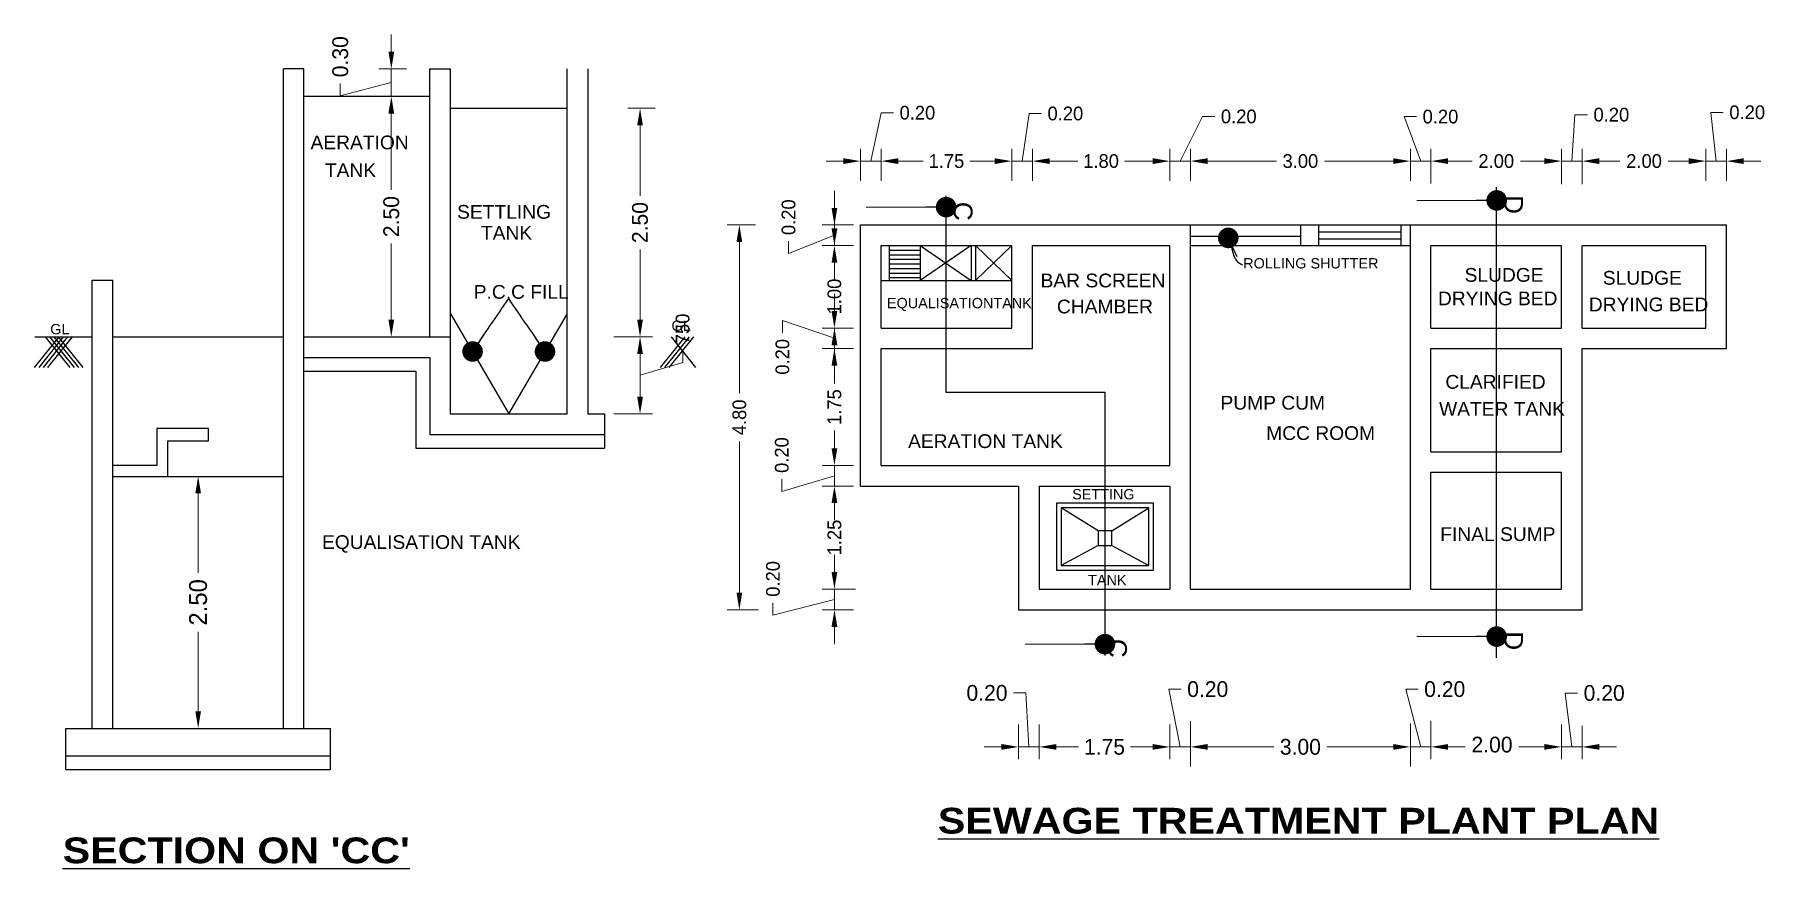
# Model space of a CAD drawing. Header units: metres. Extents: x 6102560 to 6120122, y -6664095 to -6659794.
# Drawn here: x 6102746.25 to 6102764.9, y -6659920.06 to -6659911.07 of the extents above; entities that cross this region are included whole.
import ezdxf

# ---------------------------------------------------------------- set-up
doc = ezdxf.new("R2010")
doc.units = ezdxf.units.M
doc.header["$LTSCALE"] = 500
doc.header["$MEASUREMENT"] = 0
doc.layers.get('0').update_dxf_attribs({"linetype": 'CONTINUOUS'})
doc.layers.get('Defpoints').update_dxf_attribs({"linetype": 'CONTINUOUS'})
doc.styles.add('56', font='')
doc.styles.add('RomanS', font='arial.ttf')
doc.styles.get("Standard").update_dxf_attribs({"font": 'GOTHIC.TTF'})
doc.styles.add('style1', font='times.ttf', dxfattribs={"height": 11})
doc.styles.get('56').set_extended_font_data('Arial Black')
doc.dimstyles.get("Standard").update_dxf_attribs({"dimtxt": 0.18, "dimasz": 0.18, "dimexe": 0.18, "dimexo": 0.0625, "dimgap": 0.09, "dimtad": 0, "dimtih": 1, "dimtoh": 1, "dimdec": 4, "dimzin": 0, "dimdsep": 46, "dimtxsty": 'Standard', "dimcen": 0.09, "dimadec": 0, "dimazin": 0, "dimtfac": 1, "dimtdec": 4, "dimtofl": 0, "dimtmove": 0, "dimatfit": 3, "dimfxl": 0, "dimtolj": 1, "dimtzin": 0, "dimarcsym": 0})
doc.dimstyles.new('STANDARD$7', dxfattribs={"dimtxt": 200, "dimasz": 100, "dimexe": 200, "dimexo": 200, "dimgap": 100, "dimtad": 1, "dimzin": 12, "dimdsep": 46, "dimtxsty": 'style1', "dimblk": 'OBLIQUE', "dimblk1": 'DOT', "dimblk2": 'DOT', "dimsah": 1, "dimcen": 200, "dimse1": 1, "dimse2": 1, "dimclrd": 6, "dimclre": 3, "dimclrt": 6, "dimadec": 0, "dimazin": 0, "dimtfac": 1, "dimtix": 1, "dimtmove": 2, "dimatfit": 3, "dimldrblk": 'DOT', "dimfxl": 0, "dimtolj": 1, "dimtzin": 12, "dimarcsym": 0})

# ---------------------------------------------------------------- blocks, each defined once
blk = doc.blocks.new('*D163')
at = {"color": 0, "lineweight": -2}
for p, q in [((15500.121, -249.863), (15500.121, -249.398)), ((15500.371, -249.578), (15501.335, -249.578)), ((15503.075, -249.578), (15502.111, -249.578)), ((15503.325, -249.863), (15503.325, -249.398))]:
    blk.add_line(p, q, dxfattribs=at)
at = {"color": 0, "lineweight": 0}
for points in [[(15500.371, -249.536), (15500.371, -249.62), (15500.121, -249.578)], [(15503.075, -249.536), (15503.075, -249.62), (15503.325, -249.578)]]:
    blk.add_solid(points, dxfattribs=at)
at = {"layer": 'Defpoints', "color": 0, "lineweight": 0}
for p in [(15503.325, -249.578), (15500.121, -249.926), (15503.325, -249.926)]:
    blk.add_point(p, dxfattribs=at)
at = {"color": 0, "insert": (15501.723, -249.578), "char_height": 0.23, "attachment_point": 5}
blk.add_mtext('\\A1;3.00', dxfattribs=at)
blk = doc.blocks.new('*D164')
at = {"color": 0, "lineweight": -2}
for p, q in [((15503.476, -249.578), (15503.258, -248.737)), ((15503.258, -248.737), (15503.438, -248.737)), ((15503.325, -249.236), (15503.325, -249.758)), ((15503.626, -249.199), (15503.626, -249.758)), ((15503.075, -249.578), (15502.825, -249.578)), ((15503.626, -249.578), (15503.325, -249.578)), ((15503.876, -249.578), (15504.126, -249.578))]:
    blk.add_line(p, q, dxfattribs=at)
at = {"color": 0, "lineweight": 0}
for points in [[(15503.075, -249.536), (15503.075, -249.62), (15503.325, -249.578)], [(15503.876, -249.536), (15503.876, -249.62), (15503.626, -249.578)]]:
    blk.add_solid(points, dxfattribs=at)
at = {"layer": 'Defpoints', "color": 0, "lineweight": 0}
for p in [(15503.626, -249.136), (15503.325, -249.174), (15503.325, -249.578)]:
    blk.add_point(p, dxfattribs=at)
at = {"color": 0, "insert": (15503.826, -248.737), "char_height": 0.23, "attachment_point": 5}
blk.add_mtext('\\A1;0.20', dxfattribs=at)
blk = doc.blocks.new('*D165')
at = {"color": 0, "lineweight": -2}
for p, q in [((15503.626, -249.199), (15503.626, -249.758)), ((15505.528, -249.252), (15505.528, -249.758)), ((15503.876, -249.578), (15504.125, -249.578)), ((15505.278, -249.578), (15504.905, -249.578))]:
    blk.add_line(p, q, dxfattribs=at)
at = {"color": 0, "lineweight": 0}
for points in [[(15503.876, -249.536), (15503.876, -249.62), (15503.626, -249.578)], [(15505.278, -249.536), (15505.278, -249.62), (15505.528, -249.578)]]:
    blk.add_solid(points, dxfattribs=at)
at = {"layer": 'Defpoints', "color": 0, "lineweight": 0}
for p in [(15503.626, -249.136), (15505.528, -249.19), (15503.626, -249.578)]:
    blk.add_point(p, dxfattribs=at)
at = {"color": 0, "insert": (15504.515, -249.546), "char_height": 0.23, "attachment_point": 5}
blk.add_mtext('\\A1;2.00', dxfattribs=at)
blk = doc.blocks.new('*D166')
at = {"color": 0, "lineweight": -2}
for p, q in [((15505.679, -249.578), (15505.58, -248.793)), ((15505.58, -248.793), (15505.76, -248.793)), ((15505.528, -249.252), (15505.528, -249.758)), ((15505.829, -249.269), (15505.829, -249.758)), ((15505.278, -249.578), (15505.028, -249.578)), ((15505.829, -249.578), (15505.528, -249.578)), ((15506.079, -249.578), (15506.329, -249.578))]:
    blk.add_line(p, q, dxfattribs=at)
at = {"color": 0, "lineweight": 0}
for points in [[(15505.278, -249.536), (15505.278, -249.62), (15505.528, -249.578)], [(15506.079, -249.536), (15506.079, -249.62), (15505.829, -249.578)]]:
    blk.add_solid(points, dxfattribs=at)
at = {"layer": 'Defpoints', "color": 0, "lineweight": 0}
for p in [(15505.528, -249.19), (15505.829, -249.206), (15505.528, -249.578)]:
    blk.add_point(p, dxfattribs=at)
at = {"color": 0, "insert": (15506.149, -248.793), "char_height": 0.23, "attachment_point": 5}
blk.add_mtext('\\A1;0.20', dxfattribs=at)
blk = doc.blocks.new('*D167')
at = {"color": 0, "lineweight": -2}
for p, q in [((15499.971, -249.578), (15499.805, -248.737)), ((15499.805, -248.737), (15499.985, -248.737)), ((15499.82, -249.252), (15499.82, -249.758)), ((15500.121, -249.205), (15500.121, -249.758)), ((15499.57, -249.578), (15499.32, -249.578)), ((15499.82, -249.578), (15500.121, -249.578)), ((15500.371, -249.578), (15500.621, -249.578))]:
    blk.add_line(p, q, dxfattribs=at)
at = {"color": 0, "lineweight": 0}
for points in [[(15499.57, -249.536), (15499.57, -249.62), (15499.82, -249.578)], [(15500.371, -249.536), (15500.371, -249.62), (15500.121, -249.578)]]:
    blk.add_solid(points, dxfattribs=at)
at = {"layer": 'Defpoints', "color": 0, "lineweight": 0}
for p in [(15500.121, -249.142), (15499.82, -249.189), (15500.121, -249.578)]:
    blk.add_point(p, dxfattribs=at)
at = {"color": 0, "insert": (15500.373, -248.737), "char_height": 0.23, "attachment_point": 5}
blk.add_mtext('\\A1;0.20', dxfattribs=at)
blk = doc.blocks.new('*D168')
at = {"color": 0, "lineweight": -2}
for p, q in [((15497.918, -249.252), (15497.918, -249.758)), ((15499.82, -249.252), (15499.82, -249.758)), ((15498.168, -249.578), (15498.49, -249.578)), ((15499.57, -249.578), (15499.248, -249.578))]:
    blk.add_line(p, q, dxfattribs=at)
at = {"color": 0, "lineweight": 0}
for points in [[(15498.168, -249.536), (15498.168, -249.62), (15497.918, -249.578)], [(15499.57, -249.536), (15499.57, -249.62), (15499.82, -249.578)]]:
    blk.add_solid(points, dxfattribs=at)
at = {"layer": 'Defpoints', "color": 0, "lineweight": 0}
for p in [(15497.918, -249.189), (15499.82, -249.189), (15499.82, -249.578)]:
    blk.add_point(p, dxfattribs=at)
at = {"color": 0, "insert": (15498.869, -249.578), "char_height": 0.23, "attachment_point": 5}
blk.add_mtext('\\A1;1.75', dxfattribs=at)
blk = doc.blocks.new('*D169')
at = {"color": 0, "lineweight": -2}
for p, q in [((15497.725, -248.792), (15497.545, -248.792)), ((15497.768, -249.578), (15497.725, -248.792)), ((15497.617, -249.252), (15497.617, -249.758)), ((15497.918, -249.252), (15497.918, -249.758)), ((15497.367, -249.578), (15497.117, -249.578)), ((15497.617, -249.578), (15497.918, -249.578)), ((15498.168, -249.578), (15498.418, -249.578))]:
    blk.add_line(p, q, dxfattribs=at)
at = {"color": 0, "lineweight": 0}
for points in [[(15497.367, -249.536), (15497.367, -249.62), (15497.617, -249.578)], [(15498.168, -249.536), (15498.168, -249.62), (15497.918, -249.578)]]:
    blk.add_solid(points, dxfattribs=at)
at = {"layer": 'Defpoints', "color": 0, "lineweight": 0}
for p in [(15497.617, -249.189), (15497.918, -249.189), (15497.918, -249.578)]:
    blk.add_point(p, dxfattribs=at)
at = {"color": 0, "insert": (15497.157, -248.792), "char_height": 0.23, "attachment_point": 5}
blk.add_mtext('\\A1;0.20', dxfattribs=at)
blk = doc.blocks.new('*D170')
at = {"color": 0, "lineweight": -2}
for p, q in [((15495.615, -241.324), (15495.615, -240.859)), ((15495.865, -241.039), (15496.225, -241.039)), ((15497.267, -241.039), (15496.907, -241.039)), ((15497.517, -241.324), (15497.517, -240.859))]:
    blk.add_line(p, q, dxfattribs=at)
at = {"color": 0, "lineweight": 0}
for points in [[(15495.865, -240.997), (15495.865, -241.081), (15495.615, -241.039)], [(15497.267, -240.997), (15497.267, -241.081), (15497.517, -241.039)]]:
    blk.add_solid(points, dxfattribs=at)
at = {"layer": 'Defpoints', "color": 0, "lineweight": 0}
for p in [(15497.517, -241.039), (15495.615, -241.387), (15497.517, -241.387)]:
    blk.add_point(p, dxfattribs=at)
at = {"color": 0, "insert": (15496.566, -241.039), "char_height": 0.2, "attachment_point": 5}
blk.add_mtext('\\A1;1.75', dxfattribs=at)
blk = doc.blocks.new('*D171')
at = {"color": 0, "lineweight": -2}
for p, q in [((15495.464, -241.039), (15495.614, -240.334)), ((15495.614, -240.334), (15495.794, -240.334)), ((15495.064, -241.039), (15494.814, -241.039)), ((15495.314, -241.324), (15495.314, -240.859)), ((15495.314, -241.039), (15495.615, -241.039)), ((15495.615, -241.324), (15495.615, -240.859)), ((15495.865, -241.039), (15496.115, -241.039))]:
    blk.add_line(p, q, dxfattribs=at)
at = {"color": 0, "lineweight": 0}
for points in [[(15495.064, -240.997), (15495.064, -241.081), (15495.314, -241.039)], [(15495.865, -240.997), (15495.865, -241.081), (15495.615, -241.039)]]:
    blk.add_solid(points, dxfattribs=at)
at = {"layer": 'Defpoints', "color": 0, "lineweight": 0}
for p in [(15495.615, -241.039), (15495.314, -241.387), (15495.615, -241.387)]:
    blk.add_point(p, dxfattribs=at)
at = {"color": 0, "insert": (15496.143, -240.334), "char_height": 0.2, "attachment_point": 5}
blk.add_mtext('\\A1;0.20', dxfattribs=at)
blk = doc.blocks.new('*D172')
at = {"color": 0, "lineweight": -2}
for p, q in [((15493.783, -241.97), (15493.369, -241.97)), ((15493.549, -242.22), (15493.549, -244.42)), ((15493.549, -247.328), (15493.549, -245.127)), ((15493.83, -247.578), (15493.369, -247.578))]:
    blk.add_line(p, q, dxfattribs=at)
at = {"color": 0, "lineweight": 0}
for points in [[(15493.507, -242.22), (15493.591, -242.22), (15493.549, -241.97)], [(15493.507, -247.328), (15493.591, -247.328), (15493.549, -247.578)]]:
    blk.add_solid(points, dxfattribs=at)
at = {"layer": 'Defpoints', "color": 0, "lineweight": 0}
for p in [(15493.549, -241.97), (15493.846, -241.97), (15493.892, -247.578)]:
    blk.add_point(p, dxfattribs=at)
at = {"color": 0, "insert": (15493.549, -244.774), "char_height": 0.2, "attachment_point": 5, "rotation": 90}
blk.add_mtext('\\A1;4.80', dxfattribs=at)
blk = doc.blocks.new('*D173')
at = {"color": 0, "lineweight": -2}
for p, q in [((15495.211, -243.772), (15494.754, -243.772)), ((15494.934, -244.022), (15494.934, -244.283)), ((15494.934, -245.225), (15494.934, -244.965)), ((15495.211, -245.475), (15494.754, -245.475))]:
    blk.add_line(p, q, dxfattribs=at)
at = {"color": 0, "lineweight": 0}
for points in [[(15494.892, -244.022), (15494.976, -244.022), (15494.934, -243.772)], [(15494.892, -245.225), (15494.976, -245.225), (15494.934, -245.475)]]:
    blk.add_solid(points, dxfattribs=at)
at = {"layer": 'Defpoints', "color": 0, "lineweight": 0}
for p in [(15494.934, -243.772), (15495.274, -243.772), (15495.274, -245.475)]:
    blk.add_point(p, dxfattribs=at)
at = {"color": 0, "insert": (15494.934, -244.624), "char_height": 0.2, "attachment_point": 5, "rotation": 90}
blk.add_mtext('\\A1;1.75', dxfattribs=at)
blk = doc.blocks.new('*D174')
at = {"color": 0, "lineweight": -2}
for p, q in [((15495.211, -245.775), (15494.754, -245.775)), ((15494.934, -246.025), (15494.934, -246.185)), ((15494.934, -247.027), (15494.934, -246.867)), ((15495.239, -247.277), (15494.754, -247.277))]:
    blk.add_line(p, q, dxfattribs=at)
at = {"color": 0, "lineweight": 0}
for points in [[(15494.892, -246.025), (15494.976, -246.025), (15494.934, -245.775)], [(15494.892, -247.027), (15494.976, -247.027), (15494.934, -247.277)]]:
    blk.add_solid(points, dxfattribs=at)
at = {"layer": 'Defpoints', "color": 0, "lineweight": 0}
for p in [(15494.934, -245.775), (15495.274, -245.775), (15495.301, -247.277)]:
    blk.add_point(p, dxfattribs=at)
at = {"color": 0, "insert": (15494.934, -246.526), "char_height": 0.2, "attachment_point": 5, "rotation": 90}
blk.add_mtext('\\A1;1.25', dxfattribs=at)
blk = doc.blocks.new('*D175')
at = {"color": 0, "lineweight": -2}
for p, q in [((15494.934, -247.027), (15494.934, -246.777)), ((15495.239, -247.277), (15494.754, -247.277)), ((15494.934, -247.578), (15494.934, -247.277)), ((15494.934, -247.428), (15494.039, -247.659)), ((15494.039, -247.659), (15494.039, -247.479)), ((15495.211, -247.578), (15494.754, -247.578)), ((15494.934, -247.828), (15494.934, -248.078))]:
    blk.add_line(p, q, dxfattribs=at)
at = {"color": 0, "lineweight": 0}
for points in [[(15494.892, -247.027), (15494.976, -247.027), (15494.934, -247.277)], [(15494.892, -247.828), (15494.976, -247.828), (15494.934, -247.578)]]:
    blk.add_solid(points, dxfattribs=at)
at = {"layer": 'Defpoints', "color": 0, "lineweight": 0}
for p in [(15494.934, -247.277), (15495.301, -247.277), (15495.274, -247.578)]:
    blk.add_point(p, dxfattribs=at)
at = {"color": 0, "insert": (15494.039, -247.129), "char_height": 0.2, "attachment_point": 5, "rotation": 90}
blk.add_mtext('\\A1;0.20', dxfattribs=at)
blk = doc.blocks.new('*D176')
at = {"color": 0, "lineweight": -2}
for p, q in [((15494.934, -245.225), (15494.934, -244.975)), ((15495.211, -245.475), (15494.754, -245.475)), ((15494.934, -245.775), (15494.934, -245.475)), ((15494.934, -245.625), (15494.168, -245.853)), ((15494.168, -245.853), (15494.168, -245.673)), ((15495.211, -245.775), (15494.754, -245.775)), ((15494.934, -246.025), (15494.934, -246.275))]:
    blk.add_line(p, q, dxfattribs=at)
at = {"color": 0, "lineweight": 0}
for points in [[(15494.892, -245.225), (15494.976, -245.225), (15494.934, -245.475)], [(15494.892, -246.025), (15494.976, -246.025), (15494.934, -245.775)]]:
    blk.add_solid(points, dxfattribs=at)
at = {"layer": 'Defpoints', "color": 0, "lineweight": 0}
for p in [(15494.934, -245.475), (15495.274, -245.475), (15495.274, -245.775)]:
    blk.add_point(p, dxfattribs=at)
at = {"color": 0, "insert": (15494.168, -245.324), "char_height": 0.2, "attachment_point": 5, "rotation": 90}
blk.add_mtext('\\A1;0.20', dxfattribs=at)
blk = doc.blocks.new('*D177')
at = {"color": 0, "lineweight": -2}
for p, q in [((15494.934, -242.02), (15494.934, -241.77)), ((15495.211, -242.27), (15494.754, -242.27)), ((15495.211, -243.472), (15494.754, -243.472)), ((15494.934, -243.722), (15494.934, -243.972))]:
    blk.add_line(p, q, dxfattribs=at)
at = {"color": 0, "lineweight": 0}
for points in [[(15494.892, -242.02), (15494.976, -242.02), (15494.934, -242.27)], [(15494.892, -243.722), (15494.976, -243.722), (15494.934, -243.472)]]:
    blk.add_solid(points, dxfattribs=at)
at = {"layer": 'Defpoints', "color": 0, "lineweight": 0}
for p in [(15494.934, -242.27), (15495.274, -242.27), (15495.274, -243.472)]:
    blk.add_point(p, dxfattribs=at)
at = {"color": 0, "insert": (15494.934, -243.013), "char_height": 0.2, "attachment_point": 5, "rotation": 90}
blk.add_mtext('\\A1;1.00', dxfattribs=at)
blk = doc.blocks.new('*D178')
at = {"color": 0, "lineweight": -2}
for p, q in [((15494.934, -243.222), (15494.934, -242.972)), ((15494.934, -243.622), (15494.177, -243.362)), ((15494.177, -243.362), (15494.177, -243.542)), ((15495.211, -243.472), (15494.754, -243.472)), ((15494.934, -243.772), (15494.934, -243.472)), ((15495.211, -243.772), (15494.754, -243.772)), ((15494.934, -244.022), (15494.934, -244.272))]:
    blk.add_line(p, q, dxfattribs=at)
at = {"color": 0, "lineweight": 0}
for points in [[(15494.892, -243.222), (15494.976, -243.222), (15494.934, -243.472)], [(15494.892, -244.022), (15494.976, -244.022), (15494.934, -243.772)]]:
    blk.add_solid(points, dxfattribs=at)
at = {"layer": 'Defpoints', "color": 0, "lineweight": 0}
for p in [(15494.934, -243.472), (15495.274, -243.472), (15495.274, -243.772)]:
    blk.add_point(p, dxfattribs=at)
at = {"color": 0, "insert": (15494.177, -243.892), "char_height": 0.2, "attachment_point": 5, "rotation": 90}
blk.add_mtext('\\A1;0.20', dxfattribs=at)
blk = doc.blocks.new('*D179')
at = {"color": 0, "lineweight": -2}
for p, q in [((15494.934, -241.72), (15494.934, -241.47)), ((15495.211, -241.97), (15494.754, -241.97)), ((15494.934, -242.27), (15494.934, -241.97)), ((15494.934, -242.12), (15494.266, -242.387)), ((15494.266, -242.387), (15494.266, -242.207)), ((15495.211, -242.27), (15494.754, -242.27)), ((15494.934, -242.52), (15494.934, -242.77))]:
    blk.add_line(p, q, dxfattribs=at)
at = {"color": 0, "lineweight": 0}
for points in [[(15494.892, -241.72), (15494.976, -241.72), (15494.934, -241.97)], [(15494.892, -242.52), (15494.976, -242.52), (15494.934, -242.27)]]:
    blk.add_solid(points, dxfattribs=at)
at = {"layer": 'Defpoints', "color": 0, "lineweight": 0}
for p in [(15494.934, -241.97), (15495.274, -241.97), (15495.274, -242.27)]:
    blk.add_point(p, dxfattribs=at)
at = {"color": 0, "insert": (15494.266, -241.857), "char_height": 0.2, "attachment_point": 5, "rotation": 90}
blk.add_mtext('\\A1;0.20', dxfattribs=at)
blk = doc.blocks.new('*D180')
at = {"color": 0, "lineweight": -2}
for p, q in [((15507.782, -241.039), (15507.703, -240.328)), ((15507.703, -240.328), (15507.883, -240.328)), ((15507.381, -241.039), (15507.131, -241.039)), ((15507.631, -241.324), (15507.631, -240.859)), ((15507.631, -241.039), (15507.932, -241.039)), ((15507.932, -241.324), (15507.932, -240.859)), ((15508.182, -241.039), (15508.432, -241.039))]:
    blk.add_line(p, q, dxfattribs=at)
at = {"color": 0, "lineweight": 0}
for points in [[(15507.381, -240.997), (15507.381, -241.081), (15507.631, -241.039)], [(15508.182, -240.997), (15508.182, -241.081), (15507.932, -241.039)]]:
    blk.add_solid(points, dxfattribs=at)
at = {"layer": 'Defpoints', "color": 0, "lineweight": 0}
for p in [(15507.932, -241.039), (15507.631, -241.387), (15507.932, -241.387)]:
    blk.add_point(p, dxfattribs=at)
at = {"color": 0, "insert": (15508.233, -240.328), "char_height": 0.2, "attachment_point": 5}
blk.add_mtext('\\A1;0.20', dxfattribs=at)
blk = doc.blocks.new('*D181')
at = {"color": 0, "lineweight": -2}
for p, q in [((15505.829, -241.373), (15505.829, -240.859)), ((15506.079, -241.039), (15506.379, -241.039)), ((15507.381, -241.039), (15507.081, -241.039)), ((15507.631, -241.324), (15507.631, -240.859))]:
    blk.add_line(p, q, dxfattribs=at)
at = {"color": 0, "lineweight": 0}
for points in [[(15506.079, -240.997), (15506.079, -241.081), (15505.829, -241.039)], [(15507.381, -240.997), (15507.381, -241.081), (15507.631, -241.039)]]:
    blk.add_solid(points, dxfattribs=at)
at = {"layer": 'Defpoints', "color": 0, "lineweight": 0}
for p in [(15507.631, -241.039), (15505.829, -241.435), (15507.631, -241.387)]:
    blk.add_point(p, dxfattribs=at)
at = {"color": 0, "insert": (15506.73, -241.039), "char_height": 0.2, "attachment_point": 5}
blk.add_mtext('\\A1;2.00', dxfattribs=at)
blk = doc.blocks.new('*D182')
at = {"color": 0, "lineweight": -2}
for p, q in [((15505.679, -241.039), (15505.724, -240.363)), ((15505.724, -240.363), (15505.904, -240.363)), ((15505.278, -241.039), (15505.028, -241.039)), ((15505.528, -241.373), (15505.528, -240.859)), ((15505.528, -241.039), (15505.829, -241.039)), ((15505.829, -241.373), (15505.829, -240.859)), ((15506.079, -241.039), (15506.329, -241.039))]:
    blk.add_line(p, q, dxfattribs=at)
at = {"color": 0, "lineweight": 0}
for points in [[(15505.278, -240.997), (15505.278, -241.081), (15505.528, -241.039)], [(15506.079, -240.997), (15506.079, -241.081), (15505.829, -241.039)]]:
    blk.add_solid(points, dxfattribs=at)
at = {"layer": 'Defpoints', "color": 0, "lineweight": 0}
for p in [(15505.829, -241.039), (15505.528, -241.435), (15505.829, -241.435)]:
    blk.add_point(p, dxfattribs=at)
at = {"color": 0, "insert": (15506.254, -240.363), "char_height": 0.2, "attachment_point": 5}
blk.add_mtext('\\A1;0.20', dxfattribs=at)
blk = doc.blocks.new('*D183')
at = {"color": 0, "lineweight": -2}
for p, q in [((15503.626, -241.365), (15503.626, -240.859)), ((15503.876, -241.039), (15504.226, -241.039)), ((15505.278, -241.039), (15504.928, -241.039)), ((15505.528, -241.373), (15505.528, -240.859))]:
    blk.add_line(p, q, dxfattribs=at)
at = {"color": 0, "lineweight": 0}
for points in [[(15503.876, -240.997), (15503.876, -241.081), (15503.626, -241.039)], [(15505.278, -240.997), (15505.278, -241.081), (15505.528, -241.039)]]:
    blk.add_solid(points, dxfattribs=at)
at = {"layer": 'Defpoints', "color": 0, "lineweight": 0}
for p in [(15505.528, -241.039), (15503.626, -241.428), (15505.528, -241.435)]:
    blk.add_point(p, dxfattribs=at)
at = {"color": 0, "insert": (15504.577, -241.039), "char_height": 0.2, "attachment_point": 5}
blk.add_mtext('\\A1;2.00', dxfattribs=at)
blk = doc.blocks.new('*D184')
at = {"color": 0, "lineweight": -2}
for p, q in [((15503.476, -241.039), (15503.234, -240.391)), ((15503.234, -240.391), (15503.414, -240.391)), ((15503.075, -241.039), (15502.825, -241.039)), ((15503.325, -241.324), (15503.325, -240.859)), ((15503.325, -241.039), (15503.626, -241.039)), ((15503.626, -241.365), (15503.626, -240.859)), ((15503.876, -241.039), (15504.126, -241.039))]:
    blk.add_line(p, q, dxfattribs=at)
at = {"color": 0, "lineweight": 0}
for points in [[(15503.075, -240.997), (15503.075, -241.081), (15503.325, -241.039)], [(15503.876, -240.997), (15503.876, -241.081), (15503.626, -241.039)]]:
    blk.add_solid(points, dxfattribs=at)
at = {"layer": 'Defpoints', "color": 0, "lineweight": 0}
for p in [(15503.626, -241.039), (15503.325, -241.387), (15503.626, -241.428)]:
    blk.add_point(p, dxfattribs=at)
at = {"color": 0, "insert": (15503.764, -240.391), "char_height": 0.2, "attachment_point": 5}
blk.add_mtext('\\A1;0.20', dxfattribs=at)
blk = doc.blocks.new('*D185')
at = {"color": 0, "lineweight": -2}
for p, q in [((15500.121, -241.324), (15500.121, -240.859)), ((15500.371, -241.039), (15501.374, -241.039)), ((15503.075, -241.039), (15502.072, -241.039)), ((15503.325, -241.324), (15503.325, -240.859))]:
    blk.add_line(p, q, dxfattribs=at)
at = {"color": 0, "lineweight": 0}
for points in [[(15500.371, -240.997), (15500.371, -241.081), (15500.121, -241.039)], [(15503.075, -240.997), (15503.075, -241.081), (15503.325, -241.039)]]:
    blk.add_solid(points, dxfattribs=at)
at = {"layer": 'Defpoints', "color": 0, "lineweight": 0}
for p in [(15503.325, -241.039), (15500.121, -241.387), (15503.325, -241.387)]:
    blk.add_point(p, dxfattribs=at)
at = {"color": 0, "insert": (15501.723, -241.039), "char_height": 0.2, "attachment_point": 5}
blk.add_mtext('\\A1;3.00', dxfattribs=at)
blk = doc.blocks.new('*D186')
at = {"color": 0, "lineweight": -2}
for p, q in [((15499.971, -241.039), (15500.295, -240.389)), ((15500.295, -240.389), (15500.475, -240.389)), ((15499.57, -241.039), (15499.32, -241.039)), ((15499.82, -241.324), (15499.82, -240.859)), ((15499.82, -241.039), (15500.121, -241.039)), ((15500.121, -241.324), (15500.121, -240.859)), ((15500.371, -241.039), (15500.621, -241.039))]:
    blk.add_line(p, q, dxfattribs=at)
at = {"color": 0, "lineweight": 0}
for points in [[(15499.57, -240.997), (15499.57, -241.081), (15499.82, -241.039)], [(15500.371, -240.997), (15500.371, -241.081), (15500.121, -241.039)]]:
    blk.add_solid(points, dxfattribs=at)
at = {"layer": 'Defpoints', "color": 0, "lineweight": 0}
for p in [(15500.121, -241.039), (15499.82, -241.387), (15500.121, -241.387)]:
    blk.add_point(p, dxfattribs=at)
at = {"color": 0, "insert": (15500.825, -240.389), "char_height": 0.2, "attachment_point": 5}
blk.add_mtext('\\A1;0.20', dxfattribs=at)
blk = doc.blocks.new('*D187')
at = {"color": 0, "lineweight": -2}
for p, q in [((15497.818, -241.324), (15497.818, -240.859)), ((15498.068, -241.039), (15498.479, -241.039)), ((15499.57, -241.039), (15499.159, -241.039)), ((15499.82, -241.324), (15499.82, -240.859))]:
    blk.add_line(p, q, dxfattribs=at)
at = {"color": 0, "lineweight": 0}
for points in [[(15498.068, -240.997), (15498.068, -241.081), (15497.818, -241.039)], [(15499.57, -240.997), (15499.57, -241.081), (15499.82, -241.039)]]:
    blk.add_solid(points, dxfattribs=at)
at = {"layer": 'Defpoints', "color": 0, "lineweight": 0}
for p in [(15499.82, -241.039), (15497.818, -241.387), (15499.82, -241.387)]:
    blk.add_point(p, dxfattribs=at)
at = {"color": 0, "insert": (15498.819, -241.039), "char_height": 0.2, "attachment_point": 5}
blk.add_mtext('\\A1;1.80', dxfattribs=at)
blk = doc.blocks.new('*D188')
at = {"color": 0, "lineweight": -2}
for p, q in [((15497.667, -241.039), (15497.77, -240.346)), ((15497.77, -240.346), (15497.95, -240.346)), ((15497.267, -241.039), (15497.017, -241.039)), ((15497.517, -241.324), (15497.517, -240.859)), ((15497.517, -241.039), (15497.818, -241.039)), ((15497.818, -241.324), (15497.818, -240.859)), ((15498.068, -241.039), (15498.318, -241.039))]:
    blk.add_line(p, q, dxfattribs=at)
at = {"color": 0, "lineweight": 0}
for points in [[(15497.267, -240.997), (15497.267, -241.081), (15497.517, -241.039)], [(15498.068, -240.997), (15498.068, -241.081), (15497.818, -241.039)]]:
    blk.add_solid(points, dxfattribs=at)
at = {"layer": 'Defpoints', "color": 0, "lineweight": 0}
for p in [(15497.818, -241.039), (15497.517, -241.387), (15497.818, -241.387)]:
    blk.add_point(p, dxfattribs=at)
at = {"color": 0, "insert": (15498.299, -240.346), "char_height": 0.2, "attachment_point": 5}
blk.add_mtext('\\A1;0.20', dxfattribs=at)
blk = doc.blocks.new('*D158')
at = {"color": 0, "lineweight": -2}
for p, q in [((15485.672, -245.634), (15485.484, -245.634)), ((15485.664, -245.884), (15485.664, -247.042)), ((15485.664, -249.058), (15485.664, -247.901)), ((15485.672, -249.308), (15485.484, -249.308))]:
    blk.add_line(p, q, dxfattribs=at)
at = {"color": 0, "lineweight": 0}
for points in [[(15485.622, -245.884), (15485.705, -245.884), (15485.664, -245.634)], [(15485.622, -249.058), (15485.705, -249.058), (15485.664, -249.308)]]:
    blk.add_solid(points, dxfattribs=at)
at = {"layer": 'Defpoints', "color": 0, "lineweight": 0}
for p in [(15485.734, -245.634), (15485.664, -249.308), (15485.734, -249.308)]:
    blk.add_point(p, dxfattribs=at)
at = {"color": 0, "insert": (15485.664, -247.471), "char_height": 0.26, "attachment_point": 5, "rotation": 90}
blk.add_mtext('\\A1;2.50', dxfattribs=at)
blk = doc.blocks.new('*D159')
at = {"color": 0, "lineweight": -2}
for p, q in [((15488.478, -239.445), (15488.478, -239.195)), ((15488.699, -239.695), (15488.298, -239.695)), ((15488.478, -240.095), (15488.478, -239.695)), ((15488.478, -239.895), (15487.735, -240.086)), ((15487.735, -240.086), (15487.735, -239.906)), ((15488.699, -240.095), (15488.298, -240.095)), ((15488.478, -240.345), (15488.478, -240.595))]:
    blk.add_line(p, q, dxfattribs=at)
at = {"color": 0, "lineweight": 0}
for points in [[(15488.436, -239.445), (15488.52, -239.445), (15488.478, -239.695)], [(15488.436, -240.345), (15488.52, -240.345), (15488.478, -240.095)]]:
    blk.add_solid(points, dxfattribs=at)
at = {"layer": 'Defpoints', "color": 0, "lineweight": 0}
for p in [(15488.478, -239.695), (15488.762, -239.695), (15488.762, -240.095)]:
    blk.add_point(p, dxfattribs=at)
at = {"color": 0, "insert": (15487.735, -239.517), "char_height": 0.23, "attachment_point": 5, "rotation": 90}
blk.add_mtext('\\A1;0.30', dxfattribs=at)
blk = doc.blocks.new('*D160')
at = {"color": 0, "lineweight": -2}
for p, q in [((15492.323, -240.269), (15491.922, -240.269)), ((15492.102, -240.519), (15492.102, -241.544)), ((15492.102, -243.35), (15492.102, -242.325)), ((15492.11, -243.6), (15491.922, -243.6))]:
    blk.add_line(p, q, dxfattribs=at)
at = {"color": 0, "lineweight": 0}
for points in [[(15492.06, -240.519), (15492.144, -240.519), (15492.102, -240.269)], [(15492.06, -243.35), (15492.144, -243.35), (15492.102, -243.6)]]:
    blk.add_solid(points, dxfattribs=at)
at = {"layer": 'Defpoints', "color": 0, "lineweight": 0}
for p in [(15492.385, -240.269), (15492.102, -243.6), (15492.173, -243.6)]:
    blk.add_point(p, dxfattribs=at)
at = {"color": 0, "insert": (15492.102, -241.935), "char_height": 0.23, "attachment_point": 5, "rotation": 90}
blk.add_mtext('\\A1;2.50', dxfattribs=at)
blk = doc.blocks.new('*D161')
at = {"color": 0, "lineweight": -2}
for p, q in [((15488.486, -240.095), (15488.298, -240.095)), ((15488.478, -240.345), (15488.478, -241.457)), ((15488.478, -243.35), (15488.478, -242.238)), ((15488.486, -243.6), (15488.298, -243.6))]:
    blk.add_line(p, q, dxfattribs=at)
at = {"color": 0, "lineweight": 0}
for points in [[(15488.436, -240.345), (15488.52, -240.345), (15488.478, -240.095)], [(15488.436, -243.35), (15488.52, -243.35), (15488.478, -243.6)]]:
    blk.add_solid(points, dxfattribs=at)
at = {"layer": 'Defpoints', "color": 0, "lineweight": 0}
for p in [(15488.549, -240.095), (15488.478, -243.6), (15488.549, -243.6)]:
    blk.add_point(p, dxfattribs=at)
at = {"color": 0, "insert": (15488.478, -241.848), "char_height": 0.23, "attachment_point": 5, "rotation": 90}
blk.add_mtext('\\A1;2.50', dxfattribs=at)
blk = doc.blocks.new('*D162')
at = {"color": 0, "lineweight": -2}
for p, q in [((15491.722, -243.6), (15492.282, -243.6)), ((15492.723, -243.975), (15492.723, -243.795)), ((15492.102, -243.85), (15492.102, -244.473)), ((15492.102, -244.161), (15492.723, -243.975)), ((15491.722, -244.723), (15492.282, -244.723))]:
    blk.add_line(p, q, dxfattribs=at)
at = {"color": 0, "lineweight": 0}
for points in [[(15492.06, -243.85), (15492.144, -243.85), (15492.102, -243.6)], [(15492.06, -244.473), (15492.144, -244.473), (15492.102, -244.723)]]:
    blk.add_solid(points, dxfattribs=at)
at = {"layer": 'Defpoints', "color": 0, "lineweight": 0}
for p in [(15491.659, -243.6), (15491.659, -244.723), (15492.102, -244.723)]:
    blk.add_point(p, dxfattribs=at)
at = {"color": 0, "insert": (15492.723, -243.485), "char_height": 0.2, "attachment_point": 5, "rotation": 90}
blk.add_mtext('\\A1;750', dxfattribs=at)
blk = doc.blocks.new('YUIOP5636')
for p, q in [((15486.90487, -249.30811), (15486.90487, -239.69472)), ((15487.20528, -239.69472), (15486.90487, -239.69472)), ((15487.20528, -249.30811), (15487.20528, -239.69472)), ((15489.037, -243.60016), (15489.037, -239.69472)), ((15489.037, -239.69472), (15489.33742, -239.69472)), ((15489.33742, -239.69472), (15489.33742, -244.72256)), ((15491.04188, -244.72256), (15491.04188, -239.69472)), ((15491.34229, -239.69472), (15491.34229, -244.72256)), ((15489.037, -240.09528), (15487.20528, -240.09528)), ((15489.33742, -240.26927), (15491.04188, -240.26927)), ((15496.55551, -241.54625), (15496.55551, -244.40873)), ((15504.57709, -241.4189), (15504.57709, -248.28095)), ((15495.31419, -241.96992), (15507.93176, -241.96992)), ((15495.31419, -245.77521), (15495.31419, -241.96992)), ((15500.12089, -247.2773), (15500.12089, -241.96992)), ((15501.72312, -241.96992), (15501.72312, -242.27033)), ((15501.99016, -242.27033), (15501.99016, -241.96992)), ((15501.99016, -242.07005), (15503.19183, -242.07005)), ((15503.19183, -242.27033), (15503.19183, -241.96992)), ((15503.32535, -247.2773), (15503.32535, -241.96992)), ((15507.93176, -243.77243), (15507.93176, -241.96992)), ((15495.61461, -242.27033), (15497.51726, -242.27033)), ((15495.61461, -243.47201), (15495.61461, -242.27033)), ((15495.73144, -242.27033), (15495.73144, -242.77938)), ((15496.18415, -242.27033), (15496.18415, -242.77938)), ((15496.92686, -242.27033), (15496.18415, -242.77938)), ((15496.18415, -242.27033), (15496.92686, -242.77938)), ((15496.92686, -242.27033), (15496.92686, -242.77938)), ((15497.51726, -242.27033), (15496.99153, -242.77938)), ((15496.99153, -242.27033), (15497.51726, -242.77938)), ((15496.99153, -242.27033), (15496.99153, -242.77938)), ((15497.51726, -243.47201), (15497.51726, -242.27033)), ((15497.81768, -243.77243), (15497.81768, -242.27033)), ((15497.81768, -242.27033), (15499.82047, -242.27033)), ((15499.82047, -245.4748), (15499.82047, -242.27033)), ((15500.12089, -242.1322), (15501.72312, -242.1322)), ((15500.12089, -242.27033), (15503.32535, -242.27033)), ((15501.99016, -242.17019), (15503.19183, -242.17019)), ((15503.62577, -243.47201), (15503.62577, -242.27033)), ((15503.62577, -242.27033), (15505.52841, -242.27033)), ((15505.52841, -243.47201), (15505.52841, -242.27033)), ((15505.82883, -242.27033), (15507.63134, -242.27033)), ((15505.82883, -243.47201), (15505.82883, -242.27033)), ((15507.63134, -243.47201), (15507.63134, -242.27033)), ((15495.73144, -242.33709), (15496.18415, -242.33709)), ((15495.73144, -242.40385), (15496.18415, -242.40385)), ((15495.73144, -242.47061), (15496.18415, -242.47061)), ((15495.73144, -242.53737), (15496.18415, -242.53737)), ((15484.12182, -249.30811), (15484.12182, -242.77401)), ((15484.12182, -242.77401), (15484.42224, -242.77401)), ((15484.42224, -249.30811), (15484.42224, -242.77401)), ((15495.61461, -242.77938), (15497.51726, -242.77938)), ((15495.73144, -242.60413), (15496.18415, -242.60413)), ((15495.73144, -242.67089), (15496.18415, -242.67089)), ((15495.73144, -242.73765), (15496.18415, -242.73765)), ((15489.33742, -243.25593), (15490.18965, -244.72256)), ((15490.18965, -244.72256), (15491.04188, -243.26845)), ((15495.61461, -243.47201), (15497.51726, -243.47201)), ((15503.62577, -243.47201), (15505.52841, -243.47201)), ((15505.82883, -243.47201), (15507.63134, -243.47201)), ((15483.28093, -244.0487), (15483.63873, -243.60016)), ((15483.28335, -243.60016), (15484.12182, -243.60016)), ((15483.34498, -244.0487), (15483.70278, -243.60016)), ((15483.40903, -244.0487), (15483.76683, -243.60016)), ((15483.79701, -244.0487), (15483.43921, -243.60016)), ((15483.47307, -244.0487), (15483.83088, -243.60016)), ((15483.86106, -244.0487), (15483.50326, -243.60016)), ((15483.92511, -244.0487), (15483.5673, -243.60016)), ((15483.98916, -244.0487), (15483.63135, -243.60016)), ((15484.42224, -243.60016), (15486.90487, -243.60016)), ((15487.20528, -243.60016), (15489.33742, -243.60016)), ((15492.40001, -244.0487), (15492.75782, -243.60016)), ((15492.46406, -244.0487), (15492.82187, -243.60016)), ((15492.52811, -244.0487), (15492.88592, -243.60016)), ((15492.9161, -244.0487), (15492.55829, -243.60016)), ((15495.61461, -243.77243), (15497.81768, -243.77243)), ((15495.61461, -245.4748), (15495.61461, -243.77243)), ((15503.62577, -245.27452), (15503.62577, -243.77243)), ((15503.62577, -243.77243), (15505.52841, -243.77243)), ((15505.52841, -245.27452), (15505.52841, -243.77243)), ((15505.82883, -247.57772), (15505.82883, -243.77243)), ((15505.82883, -243.77243), (15507.93176, -243.77243)), ((15487.20528, -243.90058), (15489.037, -243.90058)), ((15489.037, -243.90058), (15489.037, -245.02298)), ((15487.20528, -244.10086), (15488.83672, -244.10086)), ((15488.83672, -244.10086), (15488.83672, -245.22325)), ((15496.55551, -244.40873), (15498.8754, -244.40873)), ((15498.8754, -244.40873), (15498.8754, -248.24323)), ((15489.33742, -244.72256), (15491.04188, -244.72256)), ((15491.34229, -244.72256), (15491.58221, -244.72256)), ((15491.58221, -244.72256), (15491.58221, -245.22325)), ((15485.06295, -244.93504), (15485.06295, -245.474)), ((15485.81276, -244.93504), (15485.06295, -244.93504)), ((15485.81276, -245.11672), (15485.81276, -244.93504)), ((15489.037, -245.02298), (15491.58221, -245.02298)), ((15485.222, -245.11672), (15485.81276, -245.11672)), ((15485.222, -245.63399), (15485.222, -245.11672)), ((15488.83672, -245.22325), (15491.58221, -245.22325)), ((15503.62577, -245.27452), (15505.52841, -245.27452)), ((15485.06295, -245.474), (15484.42224, -245.474)), ((15495.61461, -245.4748), (15499.82047, -245.4748)), ((15503.62577, -247.2773), (15503.62577, -245.57493)), ((15503.62577, -245.57493), (15505.52841, -245.57493)), ((15505.52841, -247.2773), (15505.52841, -245.57493)), ((15484.42224, -245.63399), (15486.90487, -245.63399)), ((15495.31419, -245.77521), (15497.6174, -245.77521)), ((15497.6174, -245.77521), (15497.6174, -247.57772)), ((15497.91782, -245.77521), (15497.91782, -247.2773)), ((15497.91782, -245.77521), (15499.82047, -245.77521)), ((15499.82047, -245.77521), (15499.82047, -247.2773)), ((15498.77526, -246.42612), (15498.23701, -246.09232)), ((15498.97554, -246.42612), (15499.51379, -246.09232)), ((15498.77526, -246.64309), (15498.23701, -246.93308)), ((15498.97554, -246.64309), (15499.51379, -246.93308)), ((15497.91782, -247.2773), (15499.82047, -247.2773)), ((15500.12089, -247.2773), (15503.32535, -247.2773)), ((15503.62577, -247.2773), (15505.52841, -247.2773)), ((15497.6174, -247.57772), (15505.82883, -247.57772)), ((15483.73378, -249.30811), (15487.59332, -249.30811)), ((15483.73378, -249.90895), (15483.73378, -249.30811)), ((15487.59332, -249.90895), (15487.59332, -249.30811)), ((15483.73378, -249.70867), (15487.59332, -249.70867)), ((15483.73378, -249.90895), (15487.59332, -249.90895))]:
    blk.add_line(p, q)
for points in [[(15498.17025, -246.99984), (15499.58055, -246.99984), (15499.58055, -246.02556), (15498.17025, -246.02556)], [(15498.23701, -246.93308), (15499.51379, -246.93308), (15499.51379, -246.09232), (15498.23701, -246.09232)], [(15498.77526, -246.64309), (15498.97554, -246.64309), (15498.97554, -246.42612), (15498.77526, -246.42612)]]:
    blk.add_lwpolyline(points, close=True)
for s, height, style, p in [('AERATION ', 0.200352, 'RomanS', (15487.30094, -240.86627)), ('TANK', 0.200352, 'RomanS', (15487.51028, -241.27177)), ('SETTLING', 0.200352, 'RomanS', (15489.4363, -241.87899)), ('TANK', 0.200352, 'RomanS', (15489.78387, -242.18393)), ('ROLLING SHUTTER', 0.1502091, 'RomanS', (15500.89051, -242.60364)), ('BAR SCREEN', 0.200352, 'RomanS', (15497.93765, -242.87901)), ('SLUDGE', 0.200352, 'RomanS', (15504.11542, -242.79764)), ('SLUDGE', 0.200352, 'RomanS', (15506.12891, -242.84029)), ('P.C.C FILL', 0.200352, 'RomanS', (15489.67882, -243.04563)), ('EQUALISATIONTANK', 0.1502091, 'RomanS', (15495.69943, -243.18305)), ('CHAMBER', 0.200352, 'RomanS', (15498.17599, -243.25855)), ('DRYING BED', 0.200352, 'RomanS', (15503.72699, -243.14099)), ('DRYING BED', 0.200352, 'RomanS', (15505.92532, -243.22867)), ('GL', 0.150209, 'RomanS', (15483.50853, -243.56306)), ('GL', 0.150209, 'RomanS', (15492.55959, -243.51382)), ('CLARIFIED', 0.200352, 'RomanS', (15503.83522, -244.35674)), ('PUMP CUM', 0.200352, 'RomanS', (15500.55844, -244.66146)), ('WATER TANK', 0.200352, 'RomanS', (15503.74335, -244.75088)), ('AERATION TANK', 0.2003525, 'RomanS', (15496.00744, -245.22115)), ('MCC ROOM', 0.200352, 'RomanS', (15501.22521, -245.10378)), ('SETTING', 0.150209, 'RomanS', (15498.39775, -245.96969)), ('EQUALISATION TANK', 0.2003525, 'RomanS', (15487.46805, -246.69253)), ('FINAL SUMP', 0.200352, 'RomanS', (15503.76083, -246.57687)), ('TANK', 0.150209, 'RomanS', (15498.62978, -247.22084)), ('%%USEWAGE TREATMENT PLANT PLAN', 0.3756609, '56', (15496.44103, -250.84173)), ("%%USECTION ON 'CC'", 0.3756609, '56', (15483.68962, -251.27392))]:
    blk.add_text(s, height=height, dxfattribs=dict(style=style)).set_placement(p)
at = {"style": 'RomanS'}
for s, p in [('D', (15504.69383, -241.53418)), ('C', (15496.67224, -241.63207)), ('C', (15498.92222, -248.00275)), ('D', (15504.69383, -247.89265))]:
    blk.add_text(s, height=0.27321, rotation=270, dxfattribs=at).set_placement(p)
for base, p1, p2, text, override, picture, middle in [((15488.47795, -239.69472), (15488.76194, -240.09528), (15488.76194, -239.69472), '0.30', {"dimtxt": 0.23, "dimtmove": 1}, '*D159', (15487.73463, -239.81565)), ((15494.93408, -241.96992), (15495.27385, -242.27033), (15495.27385, -241.96992), '0.20', {"dimtxt": 0.2, "dimtmove": 1}, '*D179', (15494.26603, -242.11669)), ((15494.93408, -242.27033), (15495.27385, -243.47201), (15495.27385, -242.27033), '1.00', {"dimtxt": 0.2, "dimtmove": 1}, '*D177', (15494.93408, -243.01331)), ((15494.93408, -243.47201), (15495.27385, -243.77243), (15495.27385, -243.47201), '0.20', {"dimtxt": 0.2, "dimtmove": 1}, '*D178', (15494.17743, -243.63229)), ((15494.93408, -245.4748), (15495.27385, -245.77521), (15495.27385, -245.4748), '0.20', {"dimtxt": 0.2, "dimtmove": 1}, '*D176', (15494.1682, -245.58325)), ((15494.93408, -247.2773), (15495.27385, -247.57772), (15495.30121, -247.2773), '0.20', {"dimtxt": 0.2, "dimtmove": 1}, '*D175', (15494.03856, -247.38874))]:
    dim = blk.add_linear_dim(base=base, p1=p1, p2=p2, angle=90, text=text, dimstyle='Standard', override=override)
    dim.commit()
    dim.dimension.update_dxf_attribs({"geometry": picture, "text_midpoint": middle, "dimtype": 128})
for base, p1, p2, text, override, picture, middle in [((15488.47795, -243.60016), (15488.54857, -240.09528), (15488.54857, -243.60016), '2.50', {"dimtxt": 0.23, "dimtmove": 1}, '*D161', (15488.47795, -241.84772)), ((15492.10192, -243.60016), (15492.38509, -240.26927), (15492.17255, -243.60016), '2.50', {"dimtxt": 0.23, "dimtmove": 1}, '*D160', (15492.10192, -241.93472)), ((15493.54893, -241.96992), (15493.89232, -247.57772), (15493.84581, -241.96992), '4.80', {"dimtxt": 0.2, "dimtmove": 1}, '*D172', (15493.54893, -244.77382)), ((15492.10192, -244.72256), (15491.65913, -243.60016), (15491.65913, -244.72256), '750', {"dimtxt": 0.2, "dimtmove": 1}, '*D162', (15492.72327, -243.70496)), ((15494.93408, -243.77243), (15495.27385, -245.4748), (15495.27385, -243.77243), '1.75', {"dimtxt": 0.2, "dimtmove": 1}, '*D173', (15494.93408, -244.62361)), ((15485.66355, -249.30811), (15485.73418, -245.63399), (15485.73418, -249.30811), '2.50', {"dimtmove": 1}, '*D158', (15485.66355, -247.47105)), ((15494.93408, -245.77521), (15495.30121, -247.2773), (15495.27385, -245.77521), '1.25', {"dimtxt": 0.2, "dimtmove": 1}, '*D174', (15494.93408, -246.52626))]:
    dim = blk.add_linear_dim(base=base, p1=p1, p2=p2, angle=90, text=text, dimstyle='Standard', override=override)
    dim.commit()
    dim.dimension.update_dxf_attribs({"geometry": picture, "text_midpoint": middle})
for base, p1, p2, text, override, picture, middle in [((15495.61461, -241.03884), (15495.31419, -241.38669), (15495.61461, -241.38669), '0.20', {"dimtxt": 0.2, "dimtmove": 1}, '*D171', (15495.88379, -240.33361)), ((15497.81768, -241.03884), (15497.51726, -241.38669), (15497.81768, -241.38669), '0.20', {"dimtxt": 0.2, "dimtmove": 1}, '*D188', (15498.0397, -240.3463)), ((15500.12089, -241.03884), (15499.82047, -241.38669), (15500.12089, -241.38669), '0.20', {"dimtxt": 0.2, "dimtmove": 1}, '*D186', (15500.56531, -240.38946)), ((15503.62577, -241.03884), (15503.32535, -241.38669), (15503.62577, -241.42795), '0.20', {"dimtxt": 0.2, "dimtmove": 1}, '*D184', (15503.50433, -240.39103)), ((15505.82883, -241.03884), (15505.52841, -241.43536), (15505.82883, -241.43536), '0.20', {"dimtxt": 0.2, "dimtmove": 1}, '*D182', (15505.9942, -240.36284)), ((15507.93176, -241.03884), (15507.63134, -241.38669), (15507.93176, -241.38669), '0.20', {"dimtxt": 0.2, "dimtmove": 1}, '*D180', (15507.97345, -240.32807)), ((15500.12089, -249.57784), (15499.82047, -249.18901), (15500.12089, -249.14217), '0.20', {"dimtxt": 0.23, "dimtmove": 1}, '*D167', (15500.07488, -248.73702)), ((15503.32535, -249.57784), (15503.62577, -249.1365), (15503.32535, -249.17377), '0.20', {"dimtxt": 0.23, "dimtmove": 1}, '*D164', (15503.52768, -248.73665)), ((15497.91782, -249.57784), (15497.6174, -249.18901), (15497.91782, -249.18901), '0.20', {"dimtxt": 0.23, "dimtmove": 1}, '*D169', (15497.45546, -248.79227)), ((15505.52841, -249.57784), (15505.82883, -249.2061), (15505.52841, -249.18975), '0.20', {"dimtxt": 0.23, "dimtmove": 1}, '*D166', (15505.85024, -248.79344)), ((15503.62577, -249.57784), (15505.52841, -249.18975), (15503.62577, -249.1365), '2.00', {"dimtxt": 0.23, "dimtmove": 1}, '*D165', (15504.51508, -249.54582))]:
    dim = blk.add_linear_dim(base=base, p1=p1, p2=p2, text=text, dimstyle='Standard', override=override)
    dim.commit()
    dim.dimension.update_dxf_attribs({"geometry": picture, "text_midpoint": middle, "dimtype": 128})
for base, p1, p2, text, override, picture, middle in [((15497.51726, -241.03884), (15495.61461, -241.38669), (15497.51726, -241.38669), '1.75', {"dimtxt": 0.2, "dimtmove": 1}, '*D170', (15496.56594, -241.03884)), ((15499.82047, -241.03884), (15497.81768, -241.38669), (15499.82047, -241.38669), '1.80', {"dimtxt": 0.2, "dimtmove": 1}, '*D187', (15498.81907, -241.03884)), ((15503.32535, -241.03884), (15500.12089, -241.38669), (15503.32535, -241.38669), '3.00', {"dimtxt": 0.2, "dimtmove": 1}, '*D185', (15501.72312, -241.03884)), ((15505.52841, -241.03884), (15503.62577, -241.42795), (15505.52841, -241.43536), '2.00', {"dimtxt": 0.2, "dimtmove": 1}, '*D183', (15504.57709, -241.03884)), ((15507.63134, -241.03884), (15505.82883, -241.43536), (15507.63134, -241.38669), '2.00', {"dimtxt": 0.2, "dimtmove": 1}, '*D181', (15506.73009, -241.03884)), ((15499.82047, -249.57784), (15497.91782, -249.18901), (15499.82047, -249.18901), '1.75', {"dimtxt": 0.23, "dimtmove": 1}, '*D168', (15498.86914, -249.57784)), ((15503.32535, -249.57784), (15500.12089, -249.92568), (15503.32535, -249.92568), '3.00', {"dimtxt": 0.23, "dimtmove": 1}, '*D163', (15501.72312, -249.57784))]:
    dim = blk.add_linear_dim(base=base, p1=p1, p2=p2, text=text, dimstyle='Standard', override=override)
    dim.commit()
    dim.dimension.update_dxf_attribs({"geometry": picture, "text_midpoint": middle})
for points in [[(15496.56153, -241.70944), (15495.39661, -241.70944)], [(15504.58312, -241.61155), (15503.41819, -241.61155)], [(15498.87574, -248.08012), (15497.71081, -248.08012)], [(15504.58312, -247.97002), (15503.41819, -247.97002)]]:
    blk.add_leader(points, dimstyle='STANDARD$7', override={"dimtxt": 0.3, "dimasz": 0.3, "dimexe": 0.18, "dimexo": 0.0625, "dimgap": 0.09, "dimtad": 0, "dimzin": 0, "dimpost": '\\X', "dimtxsty": 'Standard', "dimcen": 0.09, "dimse1": 0, "dimse2": 0, "dimclrd": 0, "dimclre": 0, "dimclrt": 0, "dimtix": 0, "dimtofl": 0, "dimtmove": 1, "dimtzin": 0})
at = {"path_type": 1}
for points in [[(15500.67228, -242.15847), (15500.84849, -242.53506), (15500.8777, -242.54878)], [(15489.66201, -243.81453), (15490.1886, -243.04105)], [(15490.71729, -243.81453), (15490.1886, -243.04105)]]:
    blk.add_leader(points, dimstyle='STANDARD$7', override={"dimtxt": 0.3, "dimasz": 0.3, "dimexe": 0.18, "dimexo": 0.0625, "dimgap": 0.09, "dimtad": 0, "dimzin": 0, "dimpost": '\\X', "dimtxsty": 'Standard', "dimcen": 0.09, "dimse1": 0, "dimse2": 0, "dimclrd": 0, "dimclre": 0, "dimclrt": 0, "dimtix": 0, "dimtofl": 0, "dimtmove": 1, "dimtzin": 0}, dxfattribs=at)

msp = doc.modelspace()

# ---------------------------------------------------------------- block references
at = {"lineweight": 0, "xscale": 0.7394792447441779, "yscale": 0.7394792447441779, "zscale": 0.7394792447441779}
msp.add_blockref('YUIOP5636', (6091296.68305, -6659734.19097), dxfattribs=at)

doc.saveas('drawing.dxf')
